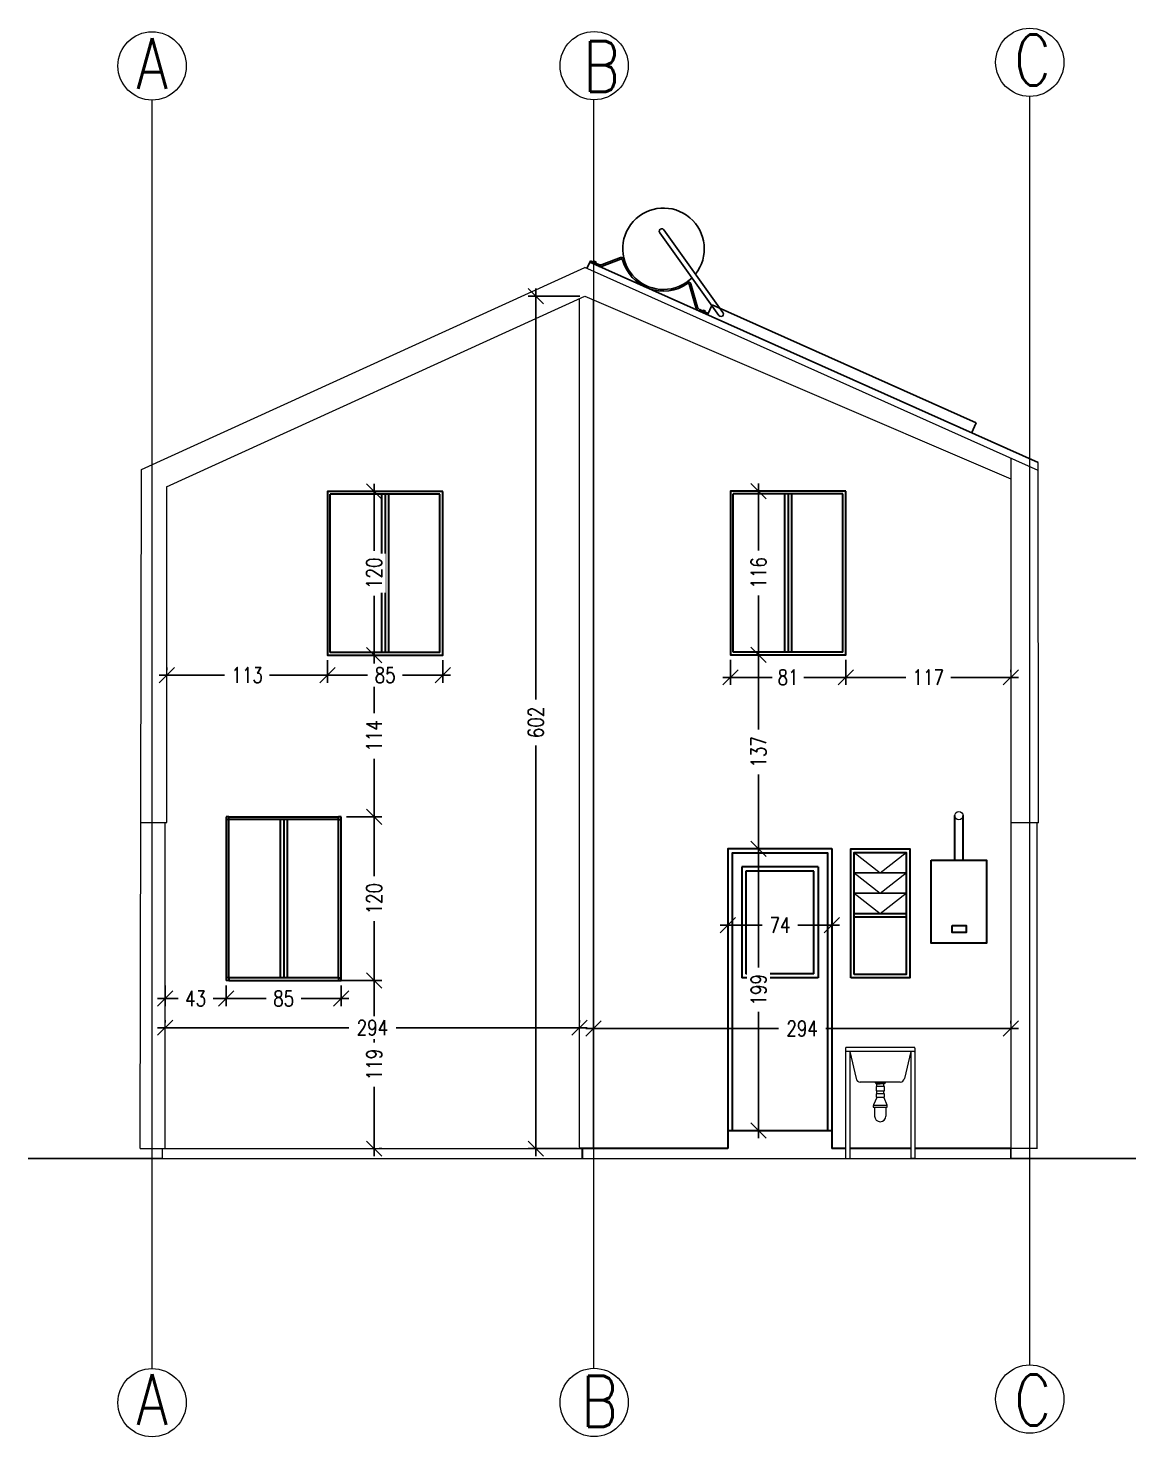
# Model space of a CAD drawing. Header units: centimetres. Extents: x 542 to 3037, y 416 to 2207.
# Drawn here: x 2254 to 3037, y 1172 to 2167 of the extents above; entities that cross this region are included whole.
import ezdxf

# ---------------------------------------------------------------- set-up
doc = ezdxf.new("R2010")
doc.units = ezdxf.units.CM
doc.header["$MEASUREMENT"] = 0
doc.layers.get('DEFPOINTS').update_dxf_attribs({"color": 210})
for name, color, linetype, lineweight in [('A-ANNO-DIMS', 3, 'Continuous', 18), ('A-ANNO-SYMB', 3, 'Continuous', 18), ('A-ELEV-IDEN', 3, 'Continuous', 18), ('A-ELEV-MBE1', 7, 'Continuous', 35), ('A-ELEV-MBE2', 4, 'Continuous', 25), ('A-FURN', 8, 'Continuous', 18)]:
    doc.layers.add(name, color=color, linetype=linetype, lineweight=lineweight)
doc.styles.add('E-ROMANS', font='romans.shx', dxfattribs={"width": 0.8})
doc.dimstyles.new('QUOTE', dxfattribs={"dimtxt": 3.6, "dimasz": 3.6, "dimexe": 1.8, "dimexo": 1.2, "dimgap": 1.8, "dimtad": 0, "dimdec": 0, "dimzin": 0, "dimdsep": 46, "dimtxsty": 'E-ROMANS', "dimblk": 'OBLIQUE', "dimblk1": 'OBLIQUE', "dimblk2": 'OBLIQUE', "dimcen": 1.8, "dimdle": 1.8, "dimclrd": 256, "dimclrt": 256, "dimadec": 0, "dimazin": 0, "dimtfac": 1, "dimtdec": 0, "dimtmove": 1, "dimatfit": 3, "dimldrblk": 'OPEN90', "dimfxl": 1, "dimtfill": 1, "dimtolj": 1, "dimtzin": 0, "dimarcsym": 0})

# ---------------------------------------------------------------- blocks, each defined once
blk = doc.blocks.new('_Oblique')
at = {"color": 0, "linetype": 'ByBlock', "lineweight": -2}
blk.add_line((-0.5, -0.5), (0.5, 0.5), dxfattribs=at)
blk = doc.blocks.new('*D144')
at = {"layer": 'A-ANNO-DIMS', "color": 0, "lineweight": -2, "transparency": 16777216}
for p, q in [((2351.18, 1491.06), (2351.18, 1476.39)), ((2394.21, 1485.39), (2394.21, 1487.19))]:
    blk.add_line(p, q, dxfattribs=at)
at = {"layer": 'A-ANNO-DIMS', "lineweight": -2, "transparency": 16777216}
for p, q in [((2345.78, 1481.79), (2360.3, 1481.79)), ((2399.61, 1481.79), (2385.09, 1481.79))]:
    blk.add_line(p, q, dxfattribs=at)
at = {"layer": 'DEFPOINTS', "color": 0, "transparency": 16777216}
for p in [(2351.18, 1494.66), (2351.18, 1481.79), (2394.21, 1481.79)]:
    blk.add_point(p, dxfattribs=at)
at = {"layer": 'A-ANNO-DIMS', "lineweight": -2, "transparency": 16777216, "xscale": 10.8, "yscale": 10.8, "zscale": 10.8, "rotation": 180}
blk.add_blockref('_Oblique', (2351.18, 1481.79), dxfattribs=at)
at = {"layer": 'A-ANNO-DIMS', "lineweight": -2, "transparency": 16777216, "xscale": 10.8, "yscale": 10.8, "zscale": 10.8}
blk.add_blockref('_Oblique', (2394.21, 1481.79), dxfattribs=at)
at = {"layer": 'A-ANNO-DIMS', "transparency": 16777216, "insert": (2372.7, 1481.79), "char_height": 10.8, "attachment_point": 5, "style": 'E-ROMANS', "bg_fill": 3, "box_fill_scale": 1.25, "bg_fill_color": 256, "bg_fill_true_color": 13158600, "bg_fill_transparency": 0}
blk.add_mtext('\\A1;43', dxfattribs=at)
blk = doc.blocks.new('_Open90')
at = {"color": 0, "linetype": 'ByBlock', "lineweight": -2}
for p, q in [((0, 0), (-1, 0)), ((-0.5, 0.5), (0, 0)), ((0, 0), (-0.5, -0.5))]:
    blk.add_line(p, q, dxfattribs=at)
blk = doc.blocks.new('*D145')
at = {"layer": 'A-ANNO-DIMS', "color": 0, "lineweight": -2, "transparency": 16777216}
for p, q in [((2394.21, 1491.06), (2394.21, 1476.39)), ((2475.58, 1490.92), (2475.58, 1476.39))]:
    blk.add_line(p, q, dxfattribs=at)
at = {"layer": 'A-ANNO-DIMS', "lineweight": -2, "transparency": 16777216}
for p, q in [((2388.81, 1481.79), (2422.5, 1481.79)), ((2480.98, 1481.79), (2447.29, 1481.79))]:
    blk.add_line(p, q, dxfattribs=at)
at = {"layer": 'DEFPOINTS', "color": 0, "transparency": 16777216}
for p in [(2394.21, 1494.66), (2475.58, 1494.52), (2475.58, 1481.79)]:
    blk.add_point(p, dxfattribs=at)
at = {"layer": 'A-ANNO-DIMS', "lineweight": -2, "transparency": 16777216, "xscale": 10.8, "yscale": 10.8, "zscale": 10.8, "rotation": 180}
blk.add_blockref('_Oblique', (2394.21, 1481.79), dxfattribs=at)
at = {"layer": 'A-ANNO-DIMS', "lineweight": -2, "transparency": 16777216, "xscale": 10.8, "yscale": 10.8, "zscale": 10.8}
blk.add_blockref('_Oblique', (2475.58, 1481.79), dxfattribs=at)
at = {"layer": 'A-ANNO-DIMS', "transparency": 16777216, "insert": (2434.9, 1481.79), "char_height": 10.8, "attachment_point": 5, "style": 'E-ROMANS', "bg_fill": 3, "box_fill_scale": 1.25, "bg_fill_color": 256, "bg_fill_true_color": 13158600, "bg_fill_transparency": 0}
blk.add_mtext('\\A1;85', dxfattribs=at)
blk = doc.blocks.new('*D146')
at = {"layer": 'A-ANNO-DIMS', "color": 0, "lineweight": -2, "transparency": 16777216}
for p, q in [((2495.2, 1494.52), (2493.4, 1494.52)), ((2502.4, 1375.75), (2504.2, 1375.75))]:
    blk.add_line(p, q, dxfattribs=at)
at = {"layer": 'A-ANNO-DIMS', "lineweight": -2, "transparency": 16777216}
for p, q in [((2498.8, 1499.92), (2498.8, 1450.82)), ((2498.8, 1370.35), (2498.8, 1419.45))]:
    blk.add_line(p, q, dxfattribs=at)
at = {"layer": 'DEFPOINTS', "color": 0, "transparency": 16777216}
for p in [(2498.8, 1494.52), (2498.8, 1375.75), (2498.8, 1375.75)]:
    blk.add_point(p, dxfattribs=at)
at = {"layer": 'A-ANNO-DIMS', "lineweight": -2, "transparency": 16777216, "xscale": 10.8, "yscale": 10.8, "zscale": 10.8}
for p, rotation in [((2498.8, 1494.52), 90), ((2498.8, 1375.75), 270)]:
    blk.add_blockref('_Oblique', p, dxfattribs=dict(at, rotation=rotation))
at = {"layer": 'A-ANNO-DIMS', "transparency": 16777216, "insert": (2498.8, 1435.13), "char_height": 10.8, "attachment_point": 5, "rotation": 90, "style": 'E-ROMANS', "bg_fill": 3, "box_fill_scale": 1.25, "bg_fill_color": 256, "bg_fill_true_color": 13158600, "bg_fill_transparency": 0}
blk.add_mtext('\\A1;119', dxfattribs=at)
blk = doc.blocks.new('*D147')
at = {"layer": 'A-ANNO-DIMS', "lineweight": -2, "transparency": 16777216}
for p, q in [((2498.8, 1615.6), (2498.8, 1568.25)), ((2498.8, 1489.12), (2498.8, 1536.47))]:
    blk.add_line(p, q, dxfattribs=at)
at = {"layer": 'A-ANNO-DIMS', "color": 0, "lineweight": -2, "transparency": 16777216}
for p, q in [((2495.2, 1610.2), (2493.4, 1610.2)), ((2421.25, 1494.52), (2504.2, 1494.52))]:
    blk.add_line(p, q, dxfattribs=at)
at = {"layer": 'DEFPOINTS', "color": 0, "transparency": 16777216}
for p in [(2498.8, 1610.2), (2498.8, 1610.2), (2417.65, 1494.52)]:
    blk.add_point(p, dxfattribs=at)
at = {"layer": 'A-ANNO-DIMS', "lineweight": -2, "transparency": 16777216, "xscale": 10.8, "yscale": 10.8, "zscale": 10.8}
for p, rotation in [((2498.8, 1610.2), 90), ((2498.8, 1494.52), 270)]:
    blk.add_blockref('_Oblique', p, dxfattribs=dict(at, rotation=rotation))
at = {"layer": 'A-ANNO-DIMS', "transparency": 16777216, "insert": (2498.8, 1552.36), "char_height": 10.8, "attachment_point": 5, "rotation": 90, "style": 'E-ROMANS', "bg_fill": 3, "box_fill_scale": 1.25, "bg_fill_color": 256, "bg_fill_true_color": 13158600, "bg_fill_transparency": 0}
blk.add_mtext('\\A1;120', dxfattribs=at)
blk = doc.blocks.new('*D148')
at = {"layer": 'A-ANNO-DIMS', "lineweight": -2, "transparency": 16777216}
for p, q in [((2498.75, 1729.82), (2498.75, 1683.41)), ((2498.75, 1604.8), (2498.75, 1651.22))]:
    blk.add_line(p, q, dxfattribs=at)
at = {"layer": 'A-ANNO-DIMS', "color": 0, "lineweight": -2, "transparency": 16777216}
for p, q in [((2500.55, 1724.42), (2504.15, 1724.42)), ((2479.18, 1610.2), (2504.15, 1610.2))]:
    blk.add_line(p, q, dxfattribs=at)
at = {"layer": 'DEFPOINTS', "color": 0, "transparency": 16777216}
for p in [(2496.95, 1724.42), (2498.75, 1724.42), (2475.58, 1610.2)]:
    blk.add_point(p, dxfattribs=at)
at = {"layer": 'A-ANNO-DIMS', "lineweight": -2, "transparency": 16777216, "xscale": 10.8, "yscale": 10.8, "zscale": 10.8}
for p, rotation in [((2498.75, 1724.42), 90), ((2498.75, 1610.2), 270)]:
    blk.add_blockref('_Oblique', p, dxfattribs=dict(at, rotation=rotation))
at = {"layer": 'A-ANNO-DIMS', "transparency": 16777216, "insert": (2498.75, 1667.31), "char_height": 10.8, "attachment_point": 5, "rotation": 90, "style": 'E-ROMANS', "bg_fill": 3, "box_fill_scale": 1.25, "bg_fill_color": 256, "bg_fill_true_color": 13158600, "bg_fill_transparency": 0}
blk.add_mtext('\\A1;114', dxfattribs=at)
blk = doc.blocks.new('*D149')
at = {"layer": 'A-ANNO-DIMS', "lineweight": -2, "transparency": 16777216}
for p, q in [((2498.75, 1845.51), (2498.75, 1798.16)), ((2498.75, 1719.02), (2498.75, 1766.37))]:
    blk.add_line(p, q, dxfattribs=at)
at = {"layer": 'A-ANNO-DIMS', "color": 0, "lineweight": -2, "transparency": 16777216}
for p, q in [((2495.15, 1840.11), (2493.35, 1840.11)), ((2495.15, 1724.42), (2493.35, 1724.42))]:
    blk.add_line(p, q, dxfattribs=at)
at = {"layer": 'DEFPOINTS', "color": 0, "transparency": 16777216}
for p in [(2498.75, 1840.11), (2498.75, 1840.11), (2498.75, 1724.42)]:
    blk.add_point(p, dxfattribs=at)
at = {"layer": 'A-ANNO-DIMS', "lineweight": -2, "transparency": 16777216, "xscale": 10.8, "yscale": 10.8, "zscale": 10.8}
for p, rotation in [((2498.75, 1840.11), 90), ((2498.75, 1724.42), 270)]:
    blk.add_blockref('_Oblique', p, dxfattribs=dict(at, rotation=rotation))
at = {"layer": 'A-ANNO-DIMS', "transparency": 16777216, "insert": (2498.75, 1782.26), "char_height": 10.8, "attachment_point": 5, "rotation": 90, "style": 'E-ROMANS', "bg_fill": 3, "box_fill_scale": 1.25, "bg_fill_color": 256, "bg_fill_true_color": 13158600, "bg_fill_transparency": 0}
blk.add_mtext('\\A1;120', dxfattribs=at)
blk = doc.blocks.new('*D150')
at = {"layer": 'A-ANNO-DIMS', "color": 0, "lineweight": -2, "transparency": 16777216}
for p, q in [((2465.81, 1720.82), (2465.81, 1704.89)), ((2547.21, 1720.82), (2547.21, 1704.89))]:
    blk.add_line(p, q, dxfattribs=at)
at = {"layer": 'A-ANNO-DIMS', "lineweight": -2, "transparency": 16777216}
for p, q in [((2460.41, 1710.29), (2494.11, 1710.29)), ((2552.61, 1710.29), (2518.9, 1710.29))]:
    blk.add_line(p, q, dxfattribs=at)
at = {"layer": 'DEFPOINTS', "color": 0, "transparency": 16777216}
for p in [(2465.81, 1724.42), (2547.21, 1724.42), (2547.21, 1710.29)]:
    blk.add_point(p, dxfattribs=at)
at = {"layer": 'A-ANNO-DIMS', "lineweight": -2, "transparency": 16777216, "xscale": 10.8, "yscale": 10.8, "zscale": 10.8, "rotation": 180}
blk.add_blockref('_Oblique', (2465.81, 1710.29), dxfattribs=at)
at = {"layer": 'A-ANNO-DIMS', "lineweight": -2, "transparency": 16777216, "xscale": 10.8, "yscale": 10.8, "zscale": 10.8}
blk.add_blockref('_Oblique', (2547.21, 1710.29), dxfattribs=at)
at = {"layer": 'A-ANNO-DIMS', "transparency": 16777216, "insert": (2506.51, 1710.29), "char_height": 10.8, "attachment_point": 5, "style": 'E-ROMANS', "bg_fill": 3, "box_fill_scale": 1.25, "bg_fill_color": 256, "bg_fill_true_color": 13158600, "bg_fill_transparency": 0}
blk.add_mtext('\\A1;85', dxfattribs=at)
blk = doc.blocks.new('*D152')
at = {"layer": 'A-ANNO-DIMS', "color": 0, "lineweight": -2, "transparency": 16777216}
for p, q in [((2351.18, 1464.83), (2351.18, 1466.63)), ((2643.89, 1464.83), (2643.89, 1466.63))]:
    blk.add_line(p, q, dxfattribs=at)
at = {"layer": 'A-ANNO-DIMS', "lineweight": -2, "transparency": 16777216}
for p, q in [((2345.78, 1461.23), (2480.82, 1461.23)), ((2649.29, 1461.23), (2514.25, 1461.23))]:
    blk.add_line(p, q, dxfattribs=at)
at = {"layer": 'DEFPOINTS', "color": 0, "transparency": 16777216}
for p in [(2351.18, 1461.23), (2643.89, 1461.23), (2643.89, 1461.23)]:
    blk.add_point(p, dxfattribs=at)
at = {"layer": 'A-ANNO-DIMS', "lineweight": -2, "transparency": 16777216, "xscale": 10.8, "yscale": 10.8, "zscale": 10.8, "rotation": 180}
blk.add_blockref('_Oblique', (2351.18, 1461.23), dxfattribs=at)
at = {"layer": 'A-ANNO-DIMS', "lineweight": -2, "transparency": 16777216, "xscale": 10.8, "yscale": 10.8, "zscale": 10.8}
blk.add_blockref('_Oblique', (2643.89, 1461.23), dxfattribs=at)
at = {"layer": 'A-ANNO-DIMS', "transparency": 16777216, "insert": (2497.53, 1461.23), "char_height": 10.8, "attachment_point": 5, "style": 'E-ROMANS', "bg_fill": 3, "box_fill_scale": 1.25, "bg_fill_color": 256, "bg_fill_true_color": 13158600, "bg_fill_transparency": 0}
blk.add_mtext('\\A1;294', dxfattribs=at)
blk = doc.blocks.new('*D153')
at = {"layer": 'A-ANNO-DIMS', "color": 0, "lineweight": -2, "transparency": 16777216}
for p, q in [((2653.69, 1464.23), (2653.69, 1466.03)), ((2948.39, 1464.23), (2948.39, 1466.03))]:
    blk.add_line(p, q, dxfattribs=at)
at = {"layer": 'A-ANNO-DIMS', "lineweight": -2, "transparency": 16777216}
for p, q in [((2648.29, 1460.63), (2784.33, 1460.63)), ((2953.79, 1460.63), (2817.76, 1460.63))]:
    blk.add_line(p, q, dxfattribs=at)
at = {"layer": 'DEFPOINTS', "color": 0, "transparency": 16777216}
for p in [(2653.69, 1460.63), (2653.69, 1460.63), (2948.39, 1460.63)]:
    blk.add_point(p, dxfattribs=at)
at = {"layer": 'A-ANNO-DIMS', "lineweight": -2, "transparency": 16777216, "xscale": 10.8, "yscale": 10.8, "zscale": 10.8, "rotation": 180}
blk.add_blockref('_Oblique', (2653.69, 1460.63), dxfattribs=at)
at = {"layer": 'A-ANNO-DIMS', "lineweight": -2, "transparency": 16777216, "xscale": 10.8, "yscale": 10.8, "zscale": 10.8}
blk.add_blockref('_Oblique', (2948.39, 1460.63), dxfattribs=at)
at = {"layer": 'A-ANNO-DIMS', "transparency": 16777216, "insert": (2801.04, 1460.63), "char_height": 10.8, "attachment_point": 5, "style": 'E-ROMANS', "bg_fill": 3, "box_fill_scale": 1.25, "bg_fill_color": 256, "bg_fill_true_color": 13158600, "bg_fill_transparency": 0}
blk.add_mtext('\\A1;294', dxfattribs=at)
blk = doc.blocks.new('*D154')
at = {"layer": 'A-ANNO-DIMS', "lineweight": -2, "transparency": 16777216}
for p, q in [((2770.3, 1592.91), (2770.3, 1503.69)), ((2770.3, 1383.09), (2770.3, 1472.32))]:
    blk.add_line(p, q, dxfattribs=at)
at = {"layer": 'A-ANNO-DIMS', "color": 0, "lineweight": -2, "transparency": 16777216}
for p, q in [((2766.7, 1587.51), (2764.9, 1587.51)), ((2766.7, 1388.49), (2764.9, 1388.49))]:
    blk.add_line(p, q, dxfattribs=at)
at = {"layer": 'DEFPOINTS', "color": 0, "transparency": 16777216}
for p in [(2770.3, 1587.51), (2770.3, 1587.51), (2770.3, 1388.49)]:
    blk.add_point(p, dxfattribs=at)
at = {"layer": 'A-ANNO-DIMS', "lineweight": -2, "transparency": 16777216, "xscale": 10.8, "yscale": 10.8, "zscale": 10.8}
for p, rotation in [((2770.3, 1587.51), 90), ((2770.3, 1388.49), 270)]:
    blk.add_blockref('_Oblique', p, dxfattribs=dict(at, rotation=rotation))
at = {"layer": 'A-ANNO-DIMS', "transparency": 16777216, "insert": (2770.3, 1488), "char_height": 10.8, "attachment_point": 5, "rotation": 90, "style": 'E-ROMANS', "bg_fill": 3, "box_fill_scale": 1.25, "bg_fill_color": 256, "bg_fill_true_color": 13158600, "bg_fill_transparency": 0}
blk.add_mtext('\\A1;199', dxfattribs=at)
blk = doc.blocks.new('*D155')
at = {"layer": 'A-ANNO-DIMS', "lineweight": -2, "transparency": 16777216}
for p, q in [((2743.19, 1533.7), (2772.76, 1533.7)), ((2827.52, 1533.7), (2797.96, 1533.7))]:
    blk.add_line(p, q, dxfattribs=at)
at = {"layer": 'A-ANNO-DIMS', "color": 0, "lineweight": -2, "transparency": 16777216}
for p, q in [((2748.59, 1537.3), (2748.59, 1539.1)), ((2822.12, 1537.3), (2822.12, 1539.1))]:
    blk.add_line(p, q, dxfattribs=at)
at = {"layer": 'DEFPOINTS', "color": 0, "transparency": 16777216}
for p in [(2748.59, 1533.7), (2822.12, 1533.7), (2822.12, 1533.7)]:
    blk.add_point(p, dxfattribs=at)
at = {"layer": 'A-ANNO-DIMS', "lineweight": -2, "transparency": 16777216, "xscale": 10.8, "yscale": 10.8, "zscale": 10.8, "rotation": 180}
blk.add_blockref('_Oblique', (2748.59, 1533.7), dxfattribs=at)
at = {"layer": 'A-ANNO-DIMS', "lineweight": -2, "transparency": 16777216, "xscale": 10.8, "yscale": 10.8, "zscale": 10.8}
blk.add_blockref('_Oblique', (2822.12, 1533.7), dxfattribs=at)
at = {"layer": 'A-ANNO-DIMS', "transparency": 16777216, "insert": (2785.36, 1533.7), "char_height": 10.8, "attachment_point": 5, "style": 'E-ROMANS', "bg_fill": 3, "box_fill_scale": 1.25, "bg_fill_color": 256, "bg_fill_true_color": 13158600, "bg_fill_transparency": 0}
blk.add_mtext('\\A1;74', dxfattribs=at)
blk = doc.blocks.new('*D156')
at = {"layer": 'A-ANNO-DIMS', "color": 0, "lineweight": -2, "transparency": 16777216}
for p, q in [((2766.7, 1724.68), (2764.9, 1724.68)), ((2766.7, 1587.51), (2764.9, 1587.51))]:
    blk.add_line(p, q, dxfattribs=at)
at = {"layer": 'A-ANNO-DIMS', "lineweight": -2, "transparency": 16777216}
for p, q in [((2770.3, 1730.08), (2770.3, 1671.99)), ((2770.3, 1582.11), (2770.3, 1640.21))]:
    blk.add_line(p, q, dxfattribs=at)
at = {"layer": 'DEFPOINTS', "color": 0, "transparency": 16777216}
for p in [(2770.3, 1724.68), (2770.3, 1724.68), (2770.3, 1587.51)]:
    blk.add_point(p, dxfattribs=at)
at = {"layer": 'A-ANNO-DIMS', "lineweight": -2, "transparency": 16777216, "xscale": 10.8, "yscale": 10.8, "zscale": 10.8}
for p, rotation in [((2770.3, 1724.68), 90), ((2770.3, 1587.51), 270)]:
    blk.add_blockref('_Oblique', p, dxfattribs=dict(at, rotation=rotation))
at = {"layer": 'A-ANNO-DIMS', "transparency": 16777216, "insert": (2770.3, 1656.1), "char_height": 10.8, "attachment_point": 5, "rotation": 90, "style": 'E-ROMANS', "bg_fill": 3, "box_fill_scale": 1.25, "bg_fill_color": 256, "bg_fill_true_color": 13158600, "bg_fill_transparency": 0}
blk.add_mtext('\\A1;137', dxfattribs=at)
blk = doc.blocks.new('*D157')
at = {"layer": 'A-ANNO-DIMS', "lineweight": -2, "transparency": 16777216}
for p, q in [((2770.3, 1845.77), (2770.3, 1798.42)), ((2770.3, 1719.28), (2770.3, 1766.63))]:
    blk.add_line(p, q, dxfattribs=at)
at = {"layer": 'A-ANNO-DIMS', "color": 0, "lineweight": -2, "transparency": 16777216}
for p, q in [((2766.7, 1840.37), (2764.9, 1840.37)), ((2766.7, 1724.68), (2764.9, 1724.68))]:
    blk.add_line(p, q, dxfattribs=at)
at = {"layer": 'DEFPOINTS', "color": 0, "transparency": 16777216}
for p in [(2770.3, 1840.37), (2770.3, 1840.37), (2770.3, 1724.68)]:
    blk.add_point(p, dxfattribs=at)
at = {"layer": 'A-ANNO-DIMS', "lineweight": -2, "transparency": 16777216, "xscale": 10.8, "yscale": 10.8, "zscale": 10.8}
for p, rotation in [((2770.3, 1840.37), 90), ((2770.3, 1724.68), 270)]:
    blk.add_blockref('_Oblique', p, dxfattribs=dict(at, rotation=rotation))
at = {"layer": 'A-ANNO-DIMS', "transparency": 16777216, "insert": (2770.3, 1782.53), "char_height": 10.8, "attachment_point": 5, "rotation": 90, "style": 'E-ROMANS', "bg_fill": 3, "box_fill_scale": 1.25, "bg_fill_color": 256, "bg_fill_true_color": 13158600, "bg_fill_transparency": 0}
blk.add_mtext('\\A1;116', dxfattribs=at)
blk = doc.blocks.new('*D158')
at = {"layer": 'A-ANNO-DIMS', "color": 0, "lineweight": -2, "transparency": 16777216}
for p, q in [((2750.41, 1721.08), (2750.41, 1703.33)), ((2831.82, 1721.08), (2831.82, 1703.33))]:
    blk.add_line(p, q, dxfattribs=at)
at = {"layer": 'A-ANNO-DIMS', "lineweight": -2, "transparency": 16777216}
for p, q in [((2745.01, 1708.73), (2779.96, 1708.73)), ((2837.22, 1708.73), (2802.28, 1708.73))]:
    blk.add_line(p, q, dxfattribs=at)
at = {"layer": 'DEFPOINTS', "color": 0, "transparency": 16777216}
for p in [(2750.41, 1724.68), (2831.82, 1724.68), (2831.82, 1708.73)]:
    blk.add_point(p, dxfattribs=at)
at = {"layer": 'A-ANNO-DIMS', "lineweight": -2, "transparency": 16777216, "xscale": 10.8, "yscale": 10.8, "zscale": 10.8, "rotation": 180}
blk.add_blockref('_Oblique', (2750.41, 1708.73), dxfattribs=at)
at = {"layer": 'A-ANNO-DIMS', "lineweight": -2, "transparency": 16777216, "xscale": 10.8, "yscale": 10.8, "zscale": 10.8}
blk.add_blockref('_Oblique', (2831.82, 1708.73), dxfattribs=at)
at = {"layer": 'A-ANNO-DIMS', "transparency": 16777216, "insert": (2791.12, 1708.73), "char_height": 10.8, "attachment_point": 5, "style": 'E-ROMANS', "bg_fill": 3, "box_fill_scale": 1.25, "bg_fill_color": 256, "bg_fill_true_color": 13158600, "bg_fill_transparency": 0}
blk.add_mtext('\\A1;81', dxfattribs=at)
blk = doc.blocks.new('*D159')
at = {"layer": 'A-ANNO-DIMS', "color": 0, "lineweight": -2, "transparency": 16777216}
for p, q in [((2352.36, 1713.89), (2352.36, 1715.69)), ((2465.81, 1713.89), (2465.81, 1715.69))]:
    blk.add_line(p, q, dxfattribs=at)
at = {"layer": 'A-ANNO-DIMS', "lineweight": -2, "transparency": 16777216}
for p, q in [((2346.96, 1710.29), (2393.19, 1710.29)), ((2471.21, 1710.29), (2424.97, 1710.29))]:
    blk.add_line(p, q, dxfattribs=at)
at = {"layer": 'DEFPOINTS', "color": 0, "transparency": 16777216}
for p in [(2352.36, 1710.29), (2352.36, 1710.29), (2465.81, 1710.29)]:
    blk.add_point(p, dxfattribs=at)
at = {"layer": 'A-ANNO-DIMS', "lineweight": -2, "transparency": 16777216, "xscale": 10.8, "yscale": 10.8, "zscale": 10.8, "rotation": 180}
blk.add_blockref('_Oblique', (2352.36, 1710.29), dxfattribs=at)
at = {"layer": 'A-ANNO-DIMS', "lineweight": -2, "transparency": 16777216, "xscale": 10.8, "yscale": 10.8, "zscale": 10.8}
blk.add_blockref('_Oblique', (2465.81, 1710.29), dxfattribs=at)
at = {"layer": 'A-ANNO-DIMS', "transparency": 16777216, "insert": (2409.08, 1710.29), "char_height": 10.8, "attachment_point": 5, "style": 'E-ROMANS', "bg_fill": 3, "box_fill_scale": 1.25, "bg_fill_color": 256, "bg_fill_true_color": 13158600, "bg_fill_transparency": 0}
blk.add_mtext('\\A1;113', dxfattribs=at)
blk = doc.blocks.new('*D160')
at = {"layer": 'A-ANNO-DIMS', "color": 0, "lineweight": -2, "transparency": 16777216}
for p, q in [((2831.82, 1712.33), (2831.82, 1714.13)), ((2948.39, 1712.33), (2948.39, 1714.13))]:
    blk.add_line(p, q, dxfattribs=at)
at = {"layer": 'A-ANNO-DIMS', "lineweight": -2, "transparency": 16777216}
for p, q in [((2826.42, 1708.73), (2874.21, 1708.73)), ((2953.79, 1708.73), (2906, 1708.73))]:
    blk.add_line(p, q, dxfattribs=at)
at = {"layer": 'DEFPOINTS', "color": 0, "transparency": 16777216}
for p in [(2831.82, 1708.73), (2948.39, 1708.73), (2948.39, 1708.73)]:
    blk.add_point(p, dxfattribs=at)
at = {"layer": 'A-ANNO-DIMS', "lineweight": -2, "transparency": 16777216, "xscale": 10.8, "yscale": 10.8, "zscale": 10.8, "rotation": 180}
blk.add_blockref('_Oblique', (2831.82, 1708.73), dxfattribs=at)
at = {"layer": 'A-ANNO-DIMS', "lineweight": -2, "transparency": 16777216, "xscale": 10.8, "yscale": 10.8, "zscale": 10.8}
blk.add_blockref('_Oblique', (2948.39, 1708.73), dxfattribs=at)
at = {"layer": 'A-ANNO-DIMS', "transparency": 16777216, "insert": (2890.11, 1708.73), "char_height": 10.8, "attachment_point": 5, "style": 'E-ROMANS', "bg_fill": 3, "box_fill_scale": 1.25, "bg_fill_color": 256, "bg_fill_true_color": 13158600, "bg_fill_transparency": 0}
blk.add_mtext('\\A1;117', dxfattribs=at)
blk = doc.blocks.new('*D161')
at = {"layer": 'A-ANNO-DIMS', "lineweight": -2, "transparency": 16777216}
for p, q in [((2613.02, 1983.38), (2613.02, 1693.17)), ((2613.02, 1370.35), (2613.02, 1660.56))]:
    blk.add_line(p, q, dxfattribs=at)
at = {"layer": 'A-ANNO-DIMS', "color": 0, "lineweight": -2, "transparency": 16777216}
for p, q in [((2644.08, 1977.98), (2607.62, 1977.98)), ((2642.35, 1375.75), (2607.62, 1375.75))]:
    blk.add_line(p, q, dxfattribs=at)
at = {"layer": 'DEFPOINTS', "color": 0, "transparency": 16777216}
for p in [(2613.02, 1977.98), (2647.68, 1977.98), (2645.95, 1375.75)]:
    blk.add_point(p, dxfattribs=at)
at = {"layer": 'A-ANNO-DIMS', "lineweight": -2, "transparency": 16777216, "xscale": 10.8, "yscale": 10.8, "zscale": 10.8}
for p, rotation in [((2613.02, 1977.98), 90), ((2613.02, 1375.75), 270)]:
    blk.add_blockref('_Oblique', p, dxfattribs=dict(at, rotation=rotation))
at = {"layer": 'A-ANNO-DIMS', "transparency": 16777216, "insert": (2613.02, 1676.86), "char_height": 10.8, "attachment_point": 5, "rotation": 90, "style": 'E-ROMANS', "bg_fill": 3, "box_fill_scale": 1.25, "bg_fill_color": 256, "bg_fill_true_color": 13158600, "bg_fill_transparency": 0}
blk.add_mtext('\\A1;602', dxfattribs=at)

msp = doc.modelspace()

# ---------------------------------------------------------------- linework, layer by layer
at = {"color": 0}
msp.add_line((2948.39, 1368.89), (2948.39, 1375.75), dxfattribs=at)
for p, q in [((2349.02, 1368.89), (2254.43, 1368.89)), ((2948.39, 1368.89), (3036.71, 1368.89))]:
    msp.add_line(p, q)
at = {"layer": 'A-ANNO-SYMB'}
msp.add_line((2961.83, 1222.93), (2961.83, 2119.14), dxfattribs=at)
at = {"layer": 'A-ANNO-SYMB', "color": 0}
for p, q in [((2643.89, 1375.75), (2643.89, 1976.25)), ((2647.68, 1977.98), (2948.39, 1849.06)), ((2653.69, 1606.14), (2653.69, 1975.29)), ((2948.39, 1863.64), (2948.39, 1375.75)), ((2333.44, 1375.75), (2334.44, 1855.61)), ((2967.91, 1605.98), (2967.75, 1860.54)), ((2352.36, 1606.14), (2352.36, 1843.4)), ((2333.92, 1606.14), (2352.36, 1606.14)), ((2653.69, 1375.75), (2653.69, 1606.14)), ((2967.91, 1605.98), (2948.39, 1605.98)), ((2966.74, 1605.98), (2966.74, 1375.6)), ((2333.44, 1375.75), (2643.89, 1375.75)), ((2345.44, 1375.75), (2351.18, 1375.75)), ((2349.02, 1375.75), (2349.02, 1368.89)), ((2966.74, 1375.75), (2948.39, 1375.75)), ((2349.02, 1368.89), (2948.39, 1368.89))]:
    msp.add_line(p, q, dxfattribs=at)
for points in [[(2334.44, 1855.61), (2647.61, 1998.2)], [(2967.75, 1854.98), (2647.61, 1998.2)], [(2352.08, 1843.4), (2647.68, 1977.98)], [(2351.18, 1375.75), (2351.18, 1606.14)]]:
    msp.add_lwpolyline(points, dxfattribs=at)
at = {"layer": 'A-ANNO-SYMB'}
for centre in [(2341.95, 2140.71), (2654.15, 2140.9), (2961.83, 2143.26), (2341.95, 1196.28), (2654.15, 1196.46), (2961.83, 1198.82)]:
    msp.add_circle(centre, 24.11, dxfattribs=at)
at = {"layer": 'A-ANNO-SYMB', "color": 4}
msp.add_circle((2911.75, 1611.04), 2.94, dxfattribs=at)
at = {"layer": 'A-ELEV-IDEN'}
for points in [[(2837.81, 1585.06), (2856.19, 1570.68), (2874.57, 1585.06)], [(2837.81, 1570.68), (2856.19, 1556.3), (2874.57, 1570.68)], [(2837.81, 1556.3), (2856.19, 1541.92), (2874.57, 1556.3)]]:
    msp.add_lwpolyline(points, dxfattribs=at)
at = {"layer": 'A-ELEV-MBE1', "color": 4}
for p, q in [((2545.25, 1838.15), (2467.8, 1838.15)), ((2467.8, 1726.38), (2467.8, 1838.15)), ((2504.07, 1838.15), (2504.07, 1726.38)), ((2506.52, 1838.15), (2506.52, 1726.38)), ((2508.97, 1838.15), (2508.97, 1726.38)), ((2545.25, 1726.38), (2545.25, 1838.15)), ((2829.86, 1838.41), (2752.41, 1838.41)), ((2752.41, 1726.64), (2752.41, 1838.41)), ((2788.68, 1838.41), (2788.68, 1726.64)), ((2791.13, 1838.41), (2791.13, 1726.64)), ((2793.58, 1838.41), (2793.58, 1726.64)), ((2829.86, 1726.64), (2829.86, 1838.41)), ((2545.25, 1726.38), (2467.8, 1726.38)), ((2829.86, 1726.64), (2752.41, 1726.64)), ((2396.17, 1610.2), (2394.21, 1610.2)), ((2396.17, 1608.24), (2394.21, 1608.24)), ((2394.21, 1608.24), (2394.21, 1496.48)), ((2396.17, 1608.24), (2396.17, 1610.2)), ((2396.17, 1610.2), (2473.62, 1610.2)), ((2473.62, 1608.24), (2396.17, 1608.24)), ((2396.17, 1496.48), (2396.17, 1608.24)), ((2432.45, 1608.24), (2432.45, 1496.48)), ((2434.9, 1608.24), (2434.9, 1496.48)), ((2437.35, 1608.24), (2437.35, 1496.48)), ((2473.62, 1608.24), (2473.62, 1610.2)), ((2475.58, 1610.2), (2473.62, 1610.2)), ((2473.62, 1496.48), (2473.62, 1608.24)), ((2473.62, 1608.24), (2475.58, 1608.24)), ((2475.58, 1608.24), (2475.58, 1610.2)), ((2475.58, 1496.48), (2475.58, 1608.24)), ((2822.12, 1587.51), (2822.12, 1375.75)), ((2812.32, 1574.77), (2758.4, 1574.77)), ((2758.4, 1574.77), (2758.4, 1496.34)), ((2812.32, 1574.77), (2812.32, 1496.34)), ((2809.38, 1571.83), (2761.34, 1571.83)), ((2761.34, 1571.83), (2761.34, 1499.28)), ((2809.38, 1499.28), (2809.38, 1571.83)), ((2396.17, 1496.48), (2394.21, 1496.48)), ((2396.17, 1494.52), (2394.21, 1494.52)), ((2473.62, 1496.48), (2396.17, 1496.48)), ((2396.17, 1496.48), (2396.17, 1494.52)), ((2396.17, 1494.52), (2473.62, 1494.52)), ((2473.62, 1496.48), (2475.58, 1496.48)), ((2473.62, 1496.48), (2473.62, 1494.52)), ((2473.62, 1494.52), (2475.58, 1494.52)), ((2475.58, 1494.52), (2475.58, 1496.48)), ((2812.32, 1496.34), (2758.4, 1496.34)), ((2809.38, 1499.28), (2761.34, 1499.28)), ((2748.59, 1488.49), (2748.59, 1375.75)), ((2748.59, 1388.49), (2822.12, 1388.49))]:
    msp.add_line(p, q, dxfattribs=at)
at = {"layer": 'A-ELEV-MBE1', "color": 0}
for p, q in [((2748.59, 1375.75), (2643.89, 1375.75)), ((2831.68, 1375.75), (2822.12, 1375.75)), ((2877.76, 1375.75), (2834.62, 1375.75)), ((2948.39, 1375.75), (2880.7, 1375.75))]:
    msp.add_line(p, q, dxfattribs=at)
at = {"layer": 'A-ELEV-MBE1', "color": 4}
for points in [[(2547.21, 1840.11), (2465.81, 1840.11), (2465.81, 1724.42), (2547.21, 1724.42)], [(2831.82, 1840.37), (2750.41, 1840.37), (2750.41, 1724.68), (2831.82, 1724.68)], [(2835.36, 1496.34), (2835.36, 1587.51), (2877.02, 1587.51), (2877.02, 1496.34)], [(2837.81, 1498.79), (2837.81, 1585.06), (2874.57, 1585.06), (2874.57, 1498.79)]]:
    msp.add_lwpolyline(points, close=True, dxfattribs=at)
for points in [[(2908.81, 1579.67), (2908.81, 1611.04)], [(2914.69, 1579.67), (2914.69, 1611.04)], [(2822.12, 1587.51), (2822.12, 1587.51), (2748.59, 1587.51), (2748.59, 1388.49)], [(2819.18, 1388.49), (2819.18, 1584.57), (2751.54, 1584.57), (2751.54, 1388.49)], [(2892.14, 1579.67), (2931.35, 1579.67), (2931.35, 1520.85), (2892.14, 1520.85), (2892.14, 1579.67)], [(2837.81, 1541.92), (2874.57, 1541.92)], [(2837.81, 1539.47), (2874.57, 1539.47)], [(2907.11, 1533.44), (2916.91, 1533.44), (2916.91, 1528.54), (2907.11, 1528.54), (2907.11, 1533.44)]]:
    msp.add_lwpolyline(points, dxfattribs=at)
at = {"layer": 'A-ELEV-MBE1', "color": 0}
msp.add_lwpolyline([(2645.95, 1368.89), (2645.95, 1375.75)], dxfattribs=at)
at = {"layer": 'A-ELEV-MBE2'}
for p, q in [((2700.44, 2022.86), (2742.26, 1964.42)), ((2703.26, 2024.93), (2745.09, 1966.47)), ((2651.51, 2003.07), (2651.05, 2002.03)), ((2651.51, 2003.07), (2657.5, 2000.39)), ((2654.07, 2002.65), (2653.82, 2002.09)), ((2654.37, 2002.52), (2654.12, 2001.96)), ((2655.46, 2002.09), (2654.14, 2002.68)), ((2654.94, 2001.59), (2655.19, 2002.15)), ((2655.23, 2001.46), (2655.48, 2002.02)), ((2672.67, 2005.27), (2659.73, 2000.33)), ((2673.08, 2004.2), (2660.14, 1999.27)), ((2726.05, 1970.05), (2721.37, 1986.49)), ((2727.14, 1970.36), (2722.48, 1986.79)), ((2728.76, 1968.5), (2734.68, 1965.85)), ((2731.29, 1968.1), (2731.04, 1967.54)), ((2731.58, 1967.97), (2731.33, 1967.41)), ((2732.67, 1967.54), (2731.36, 1968.12)), ((2732.15, 1967.04), (2732.4, 1967.6)), ((2732.44, 1966.91), (2732.7, 1967.47)), ((2394.21, 1610.2), (2394.21, 1608.24)), ((2394.21, 1494.52), (2394.21, 1496.48))]:
    msp.add_line(p, q, dxfattribs=at)
for points in [[(2651.05, 2002.03), (2649.05, 1997.56)], [(2967.75, 1860.54), (2651.05, 2002.03)], [(2737.42, 1971.97), (2734.21, 1964.81)], [(2923.92, 1888.51), (2737.42, 1971.97)], [(2923.92, 1888.51), (2920.71, 1881.35)]]:
    msp.add_lwpolyline(points, dxfattribs=at)
at = {"layer": 'A-ELEV-MBE2', "color": 6}
for points in [[(2837.81, 1570.68), (2874.57, 1570.68)], [(2837.81, 1556.3), (2874.57, 1556.3)]]:
    msp.add_lwpolyline(points, dxfattribs=at)
at = {"layer": 'A-ELEV-MBE2'}
for centre, radius, start, end in [((2703.13, 2011.51), 28.78, 321.56273, 314.43162), ((2701.85, 2023.9), 1.75, 35.28159, 216.49816), ((2653.87, 2002.07), 0.0527, 155.88988, 245.88988), ((2654.07, 2001.98), 0.0527, 245.88988, 335.88988), ((2654.12, 2002.63), 0.0527, 65.88988, 155.88988), ((2654.16, 2001.94), 0.0527, 155.88988, 245.88988), ((2654.32, 2002.54), 0.0527, 335.88988, 65.88988), ((2654.42, 2002.5), 0.0527, 65.88988, 155.88988), ((2654.89, 2001.62), 0.0527, 245.88988, 335.88988), ((2654.99, 2001.57), 0.0527, 155.88988, 245.88988), ((2655.14, 2002.18), 0.0527, 335.88988, 65.88988), ((2655.18, 2001.48), 0.0527, 245.88988, 335.88988), ((2655.24, 2002.13), 0.0527, 65.88988, 155.88988), ((2655.43, 2002.04), 0.0527, 335.88988, 65.88988), ((2658.69, 2003.05), 2.92, 245.88988, 290.88988), ((2673.4, 2003.36), 2.04, 19.80493, 110.88988), ((2673.4, 2003.36), 0.909, 22.56824, 110.86066), ((2703.13, 2011.51), 29.92, 195.11438, 304.64968), ((2658.69, 2003.05), 4.05, 245.88988, 290.88988), ((2720.56, 1986.09), 2.04, 20.00847, 120.11059), ((2720.56, 1986.09), 0.908, 26.37705, 117.69172), ((2729.95, 1971.16), 4.05, 195.88988, 245.88988), ((2729.95, 1971.16), 2.92, 195.88988, 245.88988), ((2731.08, 1967.52), 0.0527, 155.88988, 245.88988), ((2731.28, 1967.43), 0.0527, 245.88988, 335.88988), ((2731.34, 1968.08), 0.0527, 65.88988, 155.88988), ((2731.38, 1967.38), 0.0527, 155.88988, 245.88988), ((2731.53, 1967.99), 0.0527, 335.88988, 65.88988), ((2731.63, 1967.94), 0.0527, 65.88988, 155.88988), ((2732.1, 1967.06), 0.0527, 245.88988, 335.88988), ((2732.2, 1967.02), 0.0527, 155.88988, 245.88988), ((2732.35, 1967.62), 0.0527, 335.88988, 65.88988), ((2732.4, 1966.93), 0.0527, 245.88988, 335.88988), ((2732.45, 1967.58), 0.0527, 65.88988, 155.88988), ((2732.65, 1967.49), 0.0527, 335.88988, 65.88988), ((2743.68, 1965.44), 1.75, 214.92001, 35.88988)]:
    msp.add_arc(centre, radius, start, end, dxfattribs=at)
at = {"layer": 'A-FURN'}
for p, q in [((2831.68, 1446.83), (2831.68, 1444.87)), ((2831.68, 1446.83), (2831.68, 1368.89)), ((2880.21, 1447.32), (2832.17, 1447.32)), ((2880.21, 1444.38), (2832.17, 1444.38)), ((2834.62, 1444.38), (2839.11, 1425.27)), ((2834.62, 1444.38), (2834.62, 1368.89)), ((2877.76, 1444.38), (2873.27, 1425.27)), ((2877.76, 1444.38), (2877.76, 1368.89)), ((2880.7, 1446.83), (2880.7, 1368.89)), ((2870.37, 1422.81), (2842.02, 1422.81)), ((2853.76, 1419.65), (2853.76, 1421.57)), ((2853.76, 1414.4), (2853.76, 1416.66)), ((2858.66, 1419.65), (2858.66, 1421.57)), ((2858.66, 1414.4), (2858.66, 1416.66)), ((2852.2, 1405.16), (2852.2, 1398.77)), ((2853.76, 1411.84), (2853.76, 1412.03)), ((2858.66, 1411.84), (2853.76, 1411.84)), ((2858.66, 1411.84), (2858.66, 1412.03)), ((2860.22, 1405.16), (2860.22, 1398.77))]:
    msp.add_line(p, q, dxfattribs=at)
at = {"layer": 'A-FURN', "color": 0}
for p, q in [((2832.17, 1368.89), (2831.68, 1368.89)), ((2832.17, 1368.89), (2834.62, 1368.89)), ((2880.21, 1368.89), (2877.76, 1368.89)), ((2880.21, 1368.89), (2880.7, 1368.89))]:
    msp.add_line(p, q, dxfattribs=at)
at = {"layer": 'A-FURN'}
for points in [[(2859.88, 1422.81), (2852.54, 1422.81), (2852.54, 1422.25), (2859.88, 1422.25)], [(2859.21, 1419.65), (2853.21, 1419.65), (2853.21, 1416.66), (2859.21, 1416.66)], [(2859.21, 1414.4), (2853.21, 1414.4), (2853.21, 1412.03), (2859.21, 1412.03)], [(2861.21, 1406.33), (2851.21, 1406.33), (2851.21, 1405.16), (2861.21, 1405.16)]]:
    msp.add_lwpolyline(points, close=True, dxfattribs=at)
for points in [[(2853.07, 1422.25), (2853.36, 1421.57), (2856.21, 1421.57)], [(2859.35, 1422.25), (2859.06, 1421.57), (2856.21, 1421.57)], [(2853.76, 1411.84), (2851.56, 1406.8), (2851.56, 1406.33), (2851.56, 1406.33)], [(2858.66, 1411.84), (2860.86, 1406.8), (2860.86, 1406.33), (2860.86, 1406.33)]]:
    msp.add_lwpolyline(points, dxfattribs=at)
for centre, radius, start, end in [((2832.17, 1446.83), 0.49, 90, 180), ((2832.17, 1444.87), 0.49, 180, 270), ((2880.21, 1446.83), 0.49, 0, 90), ((2880.21, 1444.87), 0.49, 270, 0), ((2842.02, 1425.75), 2.94, 189.46232, 270), ((2870.37, 1425.75), 2.94, 270, 350.53768), ((2856.21, 1398.77), 4.01, 180, 0)]:
    msp.add_arc(centre, radius, start, end, dxfattribs=at)

# ---------------------------------------------------------------- texts
at = {"layer": 'A-ANNO-SYMB', "char_height": 35.9, "attachment_point": 1, "style": 'E-ROMANS'}
for s, insert in [('A', (2330.99, 2160.3)), ('C', (2950.87, 2162.84)), ('B', (2646.45, 2158.31)), ('A', (2330.92, 1216.44)), ('B', (2645.05, 1215.17)), ('C', (2950.97, 1216.13))]:
    msp.add_mtext_dynamic_manual_height_columns(s, width=37.201, gutter_width=2.5, heights=[0], dxfattribs=dict(at, insert=insert))

# ---------------------------------------------------------------- next in the draw order: dimensions: what is measured, and where the dimension line sits
at = {"layer": 'A-ANNO-DIMS'}
dim = msp.add_linear_dim(base=(2351.18, 1481.79), p1=(2394.21, 1481.79), p2=(2351.18, 1494.66), dimstyle='QUOTE', override={"dimscale": 3}, dxfattribs=at)
dim.commit()
dim.dimension.update_dxf_attribs({"geometry": '*D144', "text_midpoint": (2372.7, 1481.79)})
dim = msp.add_linear_dim(base=(2498.8, 1375.75), p1=(2498.8, 1494.52), p2=(2498.8, 1375.75), angle=90, dimstyle='QUOTE', override={"dimscale": 3}, dxfattribs=at)
dim.commit()
dim.dimension.update_dxf_attribs({"geometry": '*D146', "text_midpoint": (2498.8, 1435.13)})

# ---------------------------------------------------------------- next in the draw order: dimensions: what is measured, and where the dimension line sits
dim = msp.add_linear_dim(base=(2475.58, 1481.79), p1=(2394.21, 1494.66), p2=(2475.58, 1494.52), text='85', dimstyle='QUOTE', override={"dimscale": 3}, dxfattribs=at)
dim.commit()
dim.dimension.update_dxf_attribs({"geometry": '*D145', "text_midpoint": (2434.9, 1481.79)})

# ---------------------------------------------------------------- next in the draw order: dimensions: what is measured, and where the dimension line sits
dim = msp.add_linear_dim(base=(2498.8, 1610.2), p1=(2417.65, 1494.52), p2=(2498.8, 1610.2), angle=90, text='120', dimstyle='QUOTE', override={"dimscale": 3}, dxfattribs=at)
dim.commit()
dim.dimension.update_dxf_attribs({"geometry": '*D147', "text_midpoint": (2498.8, 1552.36)})
dim = msp.add_linear_dim(base=(2643.89, 1461.23), p1=(2351.18, 1461.23), p2=(2643.89, 1461.23), text='294', dimstyle='QUOTE', override={"dimscale": 3}, dxfattribs=at)
dim.commit()
dim.dimension.update_dxf_attribs({"geometry": '*D152', "text_midpoint": (2497.53, 1461.23)})

# ---------------------------------------------------------------- next in the draw order: linework, layer by layer
at = {"layer": 'A-ANNO-SYMB'}
msp.add_line((2341.95, 1220.39), (2341.95, 2116.6), dxfattribs=at)

# ---------------------------------------------------------------- next in the draw order: dimensions: what is measured, and where the dimension line sits
at = {"layer": 'A-ANNO-DIMS'}
dim = msp.add_linear_dim(base=(2498.75, 1724.42), p1=(2475.58, 1610.2), p2=(2496.95, 1724.42), angle=90, dimstyle='QUOTE', override={"dimscale": 3}, dxfattribs=at)
dim.commit()
dim.dimension.update_dxf_attribs({"geometry": '*D148', "text_midpoint": (2498.75, 1667.31)})
dim = msp.add_linear_dim(base=(2653.69, 1460.63), p1=(2948.39, 1460.63), p2=(2653.69, 1460.63), text='294', dimstyle='QUOTE', override={"dimscale": 3}, dxfattribs=at)
dim.commit()
dim.dimension.update_dxf_attribs({"geometry": '*D153', "text_midpoint": (2801.04, 1460.63)})

# ---------------------------------------------------------------- next in the draw order: linework, layer by layer
at = {"layer": 'A-ANNO-SYMB'}
msp.add_line((2653.89, 1220.45), (2653.89, 2116.66), dxfattribs=at)

# ---------------------------------------------------------------- next in the draw order: dimensions: what is measured, and where the dimension line sits
at = {"layer": 'A-ANNO-DIMS'}
for base, p1, p2, picture, middle in [((2613.02, 1977.98), (2645.95, 1375.75), (2647.68, 1977.98), '*D161', (2613.02, 1676.86)), ((2770.3, 1587.51), (2770.3, 1388.49), (2770.3, 1587.51), '*D154', (2770.3, 1488))]:
    dim = msp.add_linear_dim(base=base, p1=p1, p2=p2, angle=90, dimstyle='QUOTE', override={"dimscale": 3}, dxfattribs=at)
    dim.commit()
    dim.dimension.update_dxf_attribs({"geometry": picture, "text_midpoint": middle})
dim = msp.add_linear_dim(base=(2498.75, 1840.11), p1=(2498.75, 1724.42), p2=(2498.75, 1840.11), angle=90, text='120', dimstyle='QUOTE', override={"dimscale": 3}, dxfattribs=at)
dim.commit()
dim.dimension.update_dxf_attribs({"geometry": '*D149', "text_midpoint": (2498.75, 1782.26)})

# ---------------------------------------------------------------- next in the draw order: dimensions: what is measured, and where the dimension line sits
dim = msp.add_linear_dim(base=(2547.21, 1710.29), p1=(2465.81, 1724.42), p2=(2547.21, 1724.42), text='85', dimstyle='QUOTE', override={"dimscale": 3}, dxfattribs=at)
dim.commit()
dim.dimension.update_dxf_attribs({"geometry": '*D150', "text_midpoint": (2506.51, 1710.29)})
dim = msp.add_linear_dim(base=(2770.3, 1724.68), p1=(2770.3, 1587.51), p2=(2770.3, 1724.68), angle=90, dimstyle='QUOTE', override={"dimscale": 3}, dxfattribs=at)
dim.commit()
dim.dimension.update_dxf_attribs({"geometry": '*D156', "text_midpoint": (2770.3, 1656.1)})
dim = msp.add_linear_dim(base=(2822.12, 1533.7), p1=(2748.59, 1533.7), p2=(2822.12, 1533.7), dimstyle='QUOTE', override={"dimscale": 3}, dxfattribs=at)
dim.commit()
dim.dimension.update_dxf_attribs({"geometry": '*D155', "text_midpoint": (2785.36, 1533.7)})

# ---------------------------------------------------------------- next in the draw order: dimensions: what is measured, and where the dimension line sits
dim = msp.add_linear_dim(base=(2770.3, 1840.37), p1=(2770.3, 1724.68), p2=(2770.3, 1840.37), angle=90, dimstyle='QUOTE', override={"dimscale": 3}, dxfattribs=at)
dim.commit()
dim.dimension.update_dxf_attribs({"geometry": '*D157', "text_midpoint": (2770.3, 1782.53)})
dim = msp.add_linear_dim(base=(2352.36, 1710.29), p1=(2465.81, 1710.29), p2=(2352.36, 1710.29), dimstyle='QUOTE', override={"dimscale": 3}, dxfattribs=at)
dim.commit()
dim.dimension.update_dxf_attribs({"geometry": '*D159', "text_midpoint": (2409.08, 1710.29)})

# ---------------------------------------------------------------- next in the draw order: dimensions: what is measured, and where the dimension line sits
dim = msp.add_linear_dim(base=(2831.82, 1708.73), p1=(2750.41, 1724.68), p2=(2831.82, 1724.68), dimstyle='QUOTE', override={"dimscale": 3}, dxfattribs=at)
dim.commit()
dim.dimension.update_dxf_attribs({"geometry": '*D158', "text_midpoint": (2791.12, 1708.73)})

# ---------------------------------------------------------------- next in the draw order: dimensions: what is measured, and where the dimension line sits
dim = msp.add_linear_dim(base=(2948.39, 1708.73), p1=(2831.82, 1708.73), p2=(2948.39, 1708.73), dimstyle='QUOTE', override={"dimscale": 3}, dxfattribs=at)
dim.commit()
dim.dimension.update_dxf_attribs({"geometry": '*D160', "text_midpoint": (2890.11, 1708.73)})

doc.saveas('drawing.dxf')
